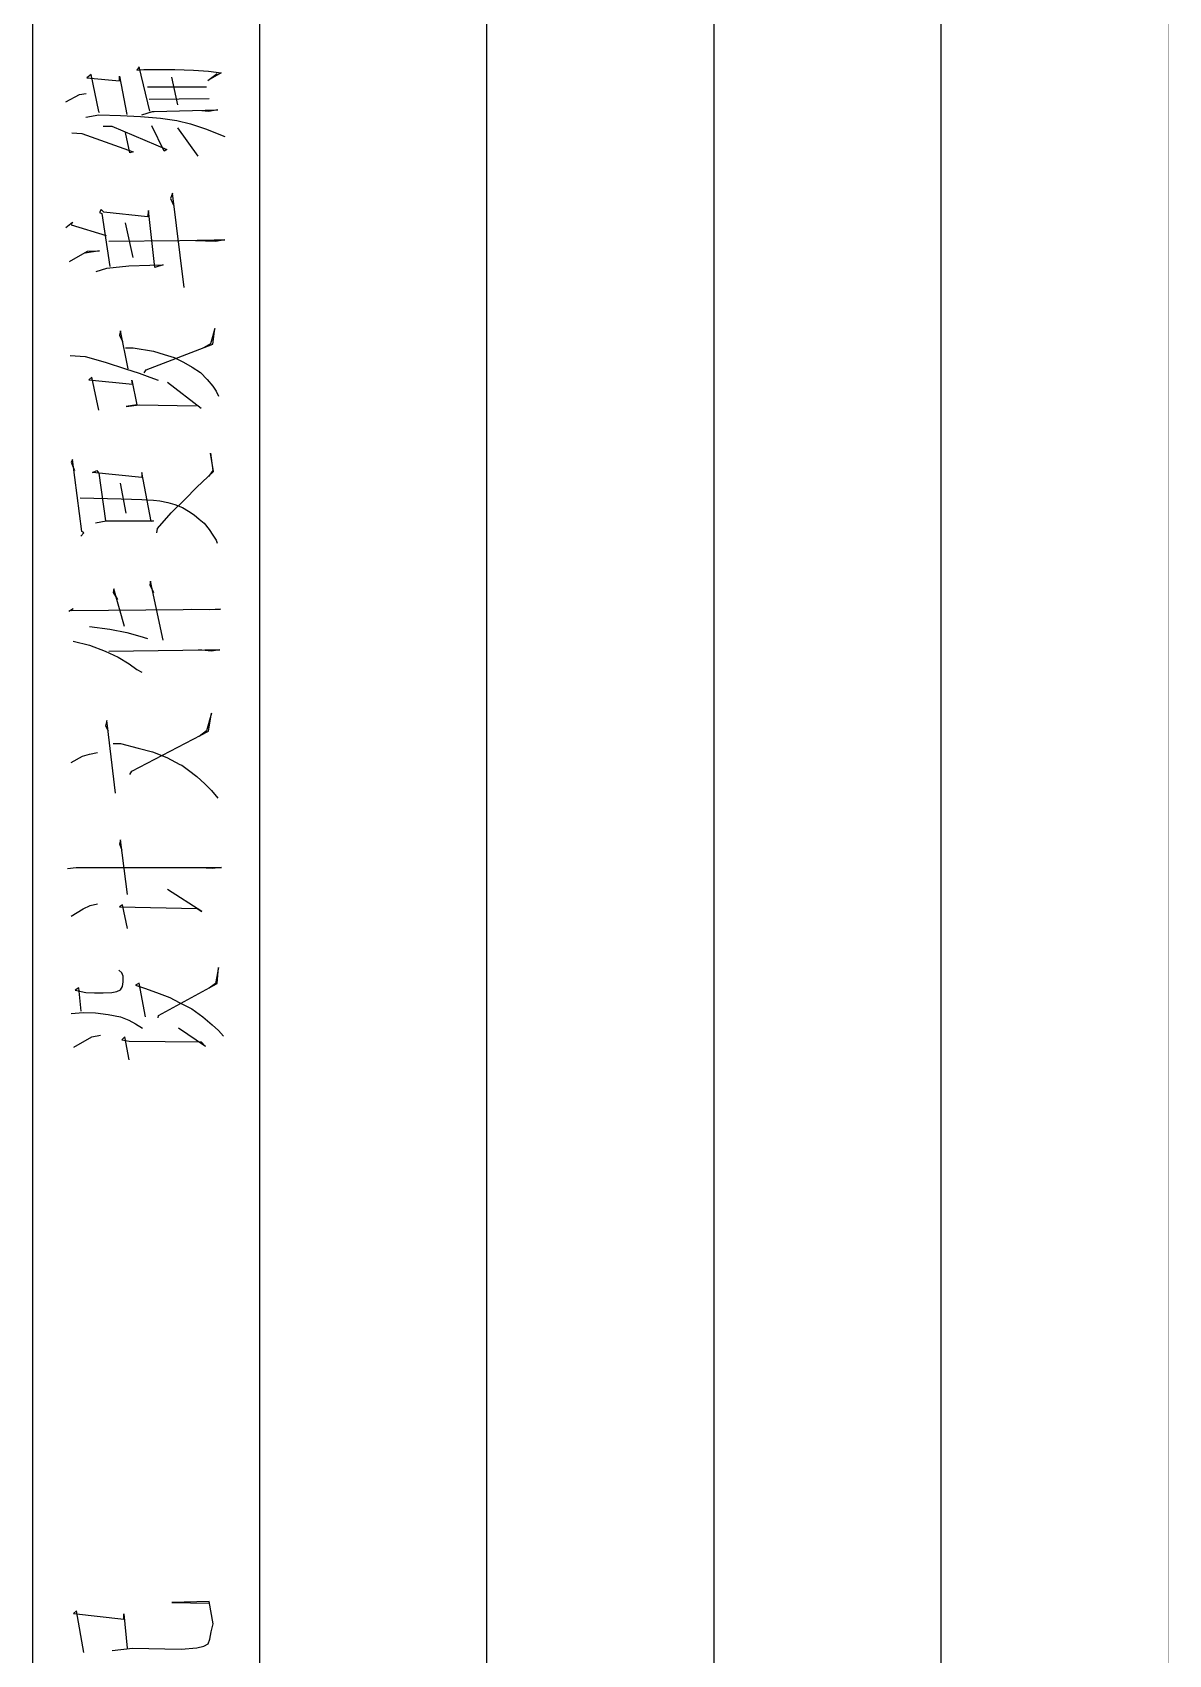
# Model space of a CAD drawing. Extents: x 0 to 8410, y 0 to 11890.
# Drawn here: x 0 to 250, y 900.8 to 1257.8 of the extents above; entities that cross this region are included whole.
import ezdxf

# ---------------------------------------------------------------- set-up
doc = ezdxf.new("R2010")
doc.units = 0
doc.header["$MEASUREMENT"] = 0
for name, color, linetype in [('6', 7, 'Continuous'), ('8', 7, 'Continuous'), ('9', 7, 'Continuous')]:
    doc.layers.add(name, color=color, linetype=linetype)

# ---------------------------------------------------------------- blocks, each defined once
blk = doc.blocks.new('BLKENT714')
at = {"layer": '8', "color": 15, "linetype": 'Continuous'}
blk.add_line((0, 11890), (0, 0), dxfattribs=at)
at = {"layer": '8', "color": 7, "linetype": 'Continuous', "const_width": 0.03}
blk.add_lwpolyline([(250, 11790), (250, 100)], dxfattribs=at)
blk = doc.blocks.new('BLKENT874')
at = {"layer": '9', "color": 1, "linetype": 'Continuous'}
for p, q in [((50, 550), (50, 1750)), ((100, 550), (100, 1750)), ((150, 550), (150, 1750)), ((200, 550), (200, 1750)), ((23.5014, 1250.28), (22.9524, 1249.55)), ((22.9524, 1249.55), (24.4622, 1249.64)), ((25.8347, 1240.49), (23.5014, 1250.28)), ((24.4622, 1249.64), (31.3249, 1249.64)), ((31.3249, 1249.64), (35.4426, 1249.55)), ((12.9328, 1248.54), (11.972, 1247.81)), ((11.972, 1247.81), (19.1093, 1247.17)), ((14.5798, 1240.4), (12.9328, 1248.54)), ((19.1093, 1247.17), (19.1093, 1248.17)), ((19.1093, 1248.17), (20.7563, 1239.76)), ((32.0112, 1241.86), (30.6387, 1247.99)), ((35.4426, 1249.55), (38.7367, 1249.27)), ((41.4818, 1248.91), (38.5995, 1247.26)), ((38.5995, 1247.26), (40.6583, 1248.81)), ((38.7367, 1249.27), (41.4818, 1248.91)), ((7.3053, 1242.59), (10.3249, 1244.15)), ((10.3249, 1244.15), (11.8347, 1244.42)), ((25.2857, 1245.89), (38.3249, 1245.89)), ((25.6975, 1243.14), (38.874, 1243.32)), ((11.6975, 1239.21), (14.5798, 1239.66)), ((14.7171, 1240.12), (14.5798, 1240.4)), ((14.5798, 1239.66), (19.3838, 1239.57)), ((19.3838, 1239.57), (23.7759, 1239.3)), ((23.7759, 1239.3), (28.1681, 1238.93)), ((24.0504, 1239.66), (26.3838, 1240.4)), ((26.3838, 1240.4), (26.7955, 1240.4)), ((26.7955, 1240.4), (40.7955, 1240.76)), ((28.1681, 1238.93), (31.7367, 1238.47)), ((38.7367, 1240.4), (37.2269, 1240.58)), ((40.7955, 1240.76), (38.7367, 1240.4)), ((8.6779, 1235.73), (10.874, 1235.55)), ((10.874, 1235.55), (22.1289, 1231.52)), ((15.5406, 1237.19), (17.4622, 1237.19)), ((17.4622, 1237.19), (29.5406, 1232.07)), ((21.4426, 1231.34), (20.4818, 1235.82)), ((28.9916, 1231.7), (26.2465, 1237.28)), ((31.7367, 1238.47), (34.7563, 1237.74)), ((31.874, 1236.83), (36.4034, 1230.6)), ((34.7563, 1237.74), (38.0504, 1236.64)), ((38.0504, 1236.64), (42.3053, 1234.91)), ((29.5406, 1232.07), (28.9916, 1231.7)), ((22.1289, 1231.52), (21.4426, 1231.34)), ((30.7759, 1222.49), (30.3642, 1221.3)), ((30.3642, 1221.3), (31.0504, 1219.84)), ((33.3838, 1201.72), (30.7759, 1222.49)), ((15.1289, 1218.83), (14.7171, 1218.19)), ((14.7171, 1218.19), (15.2661, 1218.01)), ((15.6779, 1218.28), (15.1289, 1218.83)), ((15.2661, 1218.01), (17.0504, 1206.3)), ((25.2857, 1217.28), (15.6779, 1218.28)), ((25.5602, 1218.65), (25.2857, 1217.28)), ((26.9328, 1206.11), (25.5602, 1218.65)), ((7.3053, 1214.9), (8.8151, 1216.09)), ((8.8151, 1216.09), (8.5406, 1215.45)), ((8.5406, 1215.45), (16.2269, 1213.16)), ((22.1289, 1208.31), (20.4818, 1215.91)), ((16.7759, 1211.88), (32.423, 1212.06)), ((32.423, 1212.06), (39.972, 1212.15)), ((40.2465, 1211.79), (35.8543, 1211.97)), ((39.972, 1212.15), (42.3053, 1212.15)), ((42.3053, 1212.15), (40.2465, 1211.79)), ((8.1289, 1207.4), (12.1092, 1209.68)), ((14.7171, 1209.77), (11.5602, 1209.23)), ((12.1092, 1209.68), (14.7171, 1209.77)), ((14.0308, 1205.2), (16.3642, 1205.93)), ((16.3642, 1205.93), (21.1681, 1206.48)), ((21.1681, 1206.48), (25.8347, 1206.57)), ((25.8347, 1206.57), (28.7171, 1206.66)), ((28.7171, 1206.66), (26.9328, 1206.11)), ((40.1092, 1192.7), (39.1485, 1189.31)), ((39.6975, 1189.22), (40.1092, 1192.7)), ((19.3838, 1192.15), (19.1092, 1191.23)), ((19.1092, 1191.23), (19.7955, 1189.77)), ((21.0308, 1183.82), (19.3838, 1192.15)), ((25.0112, 1183.55), (39.6975, 1189.22)), ((39.1485, 1189.31), (37.6387, 1188.4)), ((8.2661, 1186.75), (11.5602, 1186.47)), ((11.5602, 1186.47), (15.9524, 1185.28)), ((20.4818, 1188.4), (22.1289, 1188.4)), ((22.1289, 1188.4), (26.6583, 1187.66)), ((26.6583, 1187.66), (28.9916, 1186.93)), ((28.9916, 1186.93), (31.1877, 1186.29)), ((31.1877, 1186.29), (33.2465, 1185.28)), ((13.07, 1181.99), (12.3838, 1181.35)), ((14.5798, 1174.67), (13.07, 1181.99)), ((15.9524, 1185.28), (20.4818, 1183.82)), ((20.4818, 1183.82), (23.5014, 1182.81)), ((23.5014, 1182.81), (25.8347, 1181.99)), ((24.5994, 1182.91), (25.0112, 1183.55)), ((25.8347, 1181.99), (27.619, 1181.26)), ((33.2465, 1185.28), (35.1681, 1184.19)), ((35.1681, 1184.19), (36.9524, 1183)), ((36.9524, 1183), (38.4622, 1181.44)), ((12.3838, 1181.35), (21.9916, 1180.43)), ((21.9916, 1180.43), (21.8543, 1181.26)), ((21.8543, 1181.26), (22.9524, 1175.86)), ((37.0896, 1175.04), (29.6779, 1180.8)), ((38.4622, 1181.44), (39.6975, 1179.98)), ((39.6975, 1179.98), (40.3838, 1178.88)), ((40.3838, 1178.88), (40.9328, 1177.78)), ((22.9524, 1175.86), (20.619, 1175.49)), ((20.619, 1175.49), (23.5014, 1175.86)), ((23.5014, 1175.86), (35.9916, 1175.68)), ((39.8347, 1161.16), (39.1485, 1165.19)), ((39.1485, 1165.19), (39.6975, 1161.43)), ((8.8151, 1163.81), (8.5406, 1163.26)), ((8.5406, 1163.26), (9.2269, 1161.43)), ((10.8739, 1147.98), (8.8151, 1163.81)), ((13.2073, 1160.98), (14.1681, 1161.43)), ((24.0504, 1159.88), (13.2073, 1160.98)), ((14.1681, 1161.43), (14.5798, 1160.79)), ((14.5798, 1160.79), (16.0896, 1150.36)), ((26.1092, 1150.18), (24.0504, 1160.98)), ((24.0504, 1160.98), (24.0504, 1159.88)), ((36.1288, 1157.77), (39.8347, 1161.16)), ((39.6975, 1161.43), (38.7367, 1160.06)), ((20.619, 1152.01), (19.3837, 1158.6)), ((33.521, 1155.03), (36.1288, 1157.77)), ((10.4622, 1155.4), (19.521, 1155.21)), ((19.521, 1155.21), (24.0504, 1155.03)), ((24.0504, 1155.03), (26.6583, 1154.85)), ((26.6583, 1154.85), (28.0308, 1154.76)), ((28.0308, 1154.76), (29.8151, 1154.39)), ((29.8151, 1154.39), (31.3249, 1153.93)), ((30.5014, 1152.1), (33.521, 1155.03)), ((31.3249, 1153.93), (32.972, 1153.29)), ((32.972, 1153.29), (34.3445, 1152.47)), ((13.8936, 1149.91), (16.2269, 1150.36)), ((16.2269, 1150.36), (21.7171, 1150.36)), ((21.7171, 1150.36), (26.6583, 1150.36)), ((26.6583, 1150.36), (26.1092, 1150.18)), ((27.4818, 1148.62), (30.5014, 1152.1)), ((34.3445, 1152.47), (35.5798, 1151.64)), ((35.5798, 1151.64), (36.6779, 1150.73)), ((36.6779, 1150.73), (37.7759, 1149.81)), ((37.7759, 1149.81), (38.8739, 1148.44)), ((10.5994, 1146.98), (11.2857, 1147.71)), ((11.2857, 1147.71), (10.8739, 1147.98)), ((27.3445, 1147.71), (27.4818, 1148.62)), ((38.8739, 1148.44), (39.6975, 1147.16)), ((39.6975, 1147.16), (40.3837, 1146.06)), ((40.3837, 1146.06), (40.6583, 1145.42)), ((17.8739, 1135.39), (17.7367, 1134.57)), ((20.2073, 1127.06), (17.8739, 1135.39)), ((25.972, 1137.04), (25.8347, 1136.21)), ((25.8347, 1136.21), (26.6583, 1134.57)), ((28.7171, 1124.04), (25.972, 1137.04)), ((17.7367, 1134.57), (18.6975, 1133.01)), ((7.9916, 1130.45), (8.9524, 1131)), ((8.9524, 1131), (8.5406, 1130.63)), ((8.5406, 1130.63), (41.3445, 1130.91)), ((39.0112, 1130.72), (34.8935, 1130.81)), ((41.3445, 1130.91), (39.0112, 1130.72)), ((12.521, 1127.06), (17.0504, 1126.51)), ((17.0504, 1126.51), (20.7563, 1125.78)), ((20.7563, 1125.78), (23.6386, 1124.96)), ((23.6386, 1124.96), (25.2857, 1124.41)), ((8.9524, 1123.86), (12.521, 1122.94)), ((12.521, 1122.94), (15.9524, 1121.66)), ((15.9524, 1121.66), (18.8347, 1120.29)), ((16.7759, 1121.66), (33.1092, 1121.85)), ((33.1092, 1121.85), (37.9132, 1121.94)), ((39.423, 1121.66), (36.5406, 1121.94)), ((37.9132, 1121.94), (41.2073, 1121.94)), ((41.2073, 1121.94), (39.423, 1121.66)), ((18.8347, 1120.29), (21.3053, 1118.83)), ((21.3053, 1118.83), (22.9524, 1117.64)), ((22.9524, 1117.64), (24.0504, 1117)), ((39.423, 1107.97), (38.3249, 1104.13)), ((38.7367, 1104.04), (39.423, 1107.97)), ((16.3641, 1106.42), (16.0896, 1105.23)), ((16.0896, 1105.23), (16.6386, 1104.13)), ((18.2857, 1090.4), (16.3641, 1106.42)), ((21.8543, 1095.25), (38.7367, 1104.04)), ((38.3249, 1104.13), (36.6779, 1102.85)), ((17.7367, 1101.29), (19.3837, 1101.29)), ((19.3837, 1101.29), (23.2269, 1100.28)), ((23.2269, 1100.28), (26.3837, 1099.46)), ((8.5406, 1097.17), (11.0112, 1098.55)), ((11.0112, 1098.55), (12.521, 1099)), ((12.521, 1099), (14.3053, 1099.37)), ((26.3837, 1099.46), (29.5406, 1098.27)), ((29.5406, 1098.27), (32.423, 1096.72)), ((32.423, 1096.72), (32.8347, 1096.53)), ((32.8347, 1096.53), (34.3445, 1095.43)), ((21.4426, 1094.52), (21.8543, 1095.25)), ((34.3445, 1095.43), (36.1288, 1094.06)), ((36.1288, 1094.06), (37.9132, 1092.42)), ((37.9132, 1092.42), (39.423, 1090.95)), ((39.423, 1090.95), (40.7955, 1089.3)), ((19.3837, 1080.09), (19.1092, 1079.27)), ((19.1092, 1079.27), (19.6582, 1077.81)), ((20.8935, 1068.11), (19.3837, 1080.09)), ((7.7171, 1073.78), (9.6386, 1074.06)), ((9.6386, 1074.06), (41.619, 1074.06)), ((39.5602, 1073.78), (36.8151, 1073.96)), ((41.619, 1074.06), (39.5602, 1073.78)), ((37.2269, 1064.36), (29.6779, 1069.21)), ((8.5406, 1063.35), (11.1484, 1064.91)), ((11.1484, 1064.91), (12.6582, 1065.64)), ((12.6582, 1065.64), (14.3053, 1066)), ((19.7955, 1065.82), (19.1092, 1065.36)), ((19.1092, 1065.36), (36.2661, 1065)), ((20.8935, 1060.6), (19.7955, 1065.82)), ((36.2661, 1065), (37.2269, 1064.36)), ((19.6582, 1050.85), (18.972, 1051.4)), ((19.9328, 1050.11), (19.6582, 1050.85)), ((19.9328, 1048.83), (19.9328, 1050.11)), ((40.9328, 1052.04), (40.2465, 1048.47)), ((40.6582, 1048.47), (40.9328, 1052.04)), ((10.1877, 1047.55), (9.3641, 1047)), ((9.3641, 1047), (11.6975, 1046.55)), ((10.7367, 1042.43), (10.1877, 1047.55)), ((11.6975, 1046.55), (13.619, 1046.45)), ((13.619, 1046.45), (15.5406, 1046.45)), ((15.5406, 1046.45), (17.4622, 1046.55)), ((17.4622, 1046.55), (18.5602, 1046.73)), ((18.5602, 1046.73), (19.3837, 1047.09)), ((19.3837, 1047.09), (19.7955, 1047.83)), ((19.7955, 1047.83), (19.9328, 1048.83)), ((23.5014, 1048.56), (22.6778, 1048.1)), ((22.6778, 1048.1), (24.8739, 1047.37)), ((24.8739, 1041.15), (23.5014, 1048.56)), ((24.8739, 1047.37), (27.8935, 1046.27)), ((27.7563, 1041.42), (40.6582, 1048.47)), ((27.8935, 1046.27), (30.2269, 1045.45)), ((40.2465, 1048.47), (38.8739, 1047.46)), ((30.2269, 1045.45), (32.2857, 1044.35)), ((32.2857, 1044.35), (35.0308, 1042.89)), ((35.0308, 1042.89), (37.5014, 1041.15)), ((8.5406, 1041.88), (11.1484, 1042.15)), ((11.1484, 1042.15), (13.8935, 1042.06)), ((13.8935, 1042.06), (16.6386, 1041.7)), ((16.6386, 1041.7), (19.3837, 1041.15)), ((19.3837, 1041.15), (21.168, 1040.42)), ((21.168, 1040.42), (22.6778, 1039.59)), ((22.6778, 1039.59), (24.1877, 1038.68)), ((27.619, 1040.96), (27.7563, 1041.42)), ((37.5014, 1041.15), (39.5602, 1039.41)), ((39.5602, 1039.41), (40.9328, 1038.13)), ((9.0896, 1034.47), (13.07, 1036.75)), ((13.07, 1036.75), (14.9916, 1037.12)), ((20.3445, 1036.75), (19.6582, 1036.11)), ((19.6582, 1036.11), (21.3053, 1035.84)), ((21.3053, 1031.72), (20.3445, 1036.75)), ((21.3053, 1035.84), (37.0896, 1035.66)), ((38.0504, 1034.65), (32.1484, 1038.68)), ((37.0896, 1035.66), (38.0504, 1034.65)), ((40.9328, 1038.13), (42.0308, 1036.94)), ((38.9125, 912.506), (30.6772, 912.232)), ((30.6772, 912.232), (38.9125, 912.14)), ((39.736, 907.565), (38.9125, 912.506)), ((9.6772, 910.402), (8.9909, 909.853)), ((8.9909, 909.853), (20.1086, 908.571)), ((11.3242, 901.251), (9.6772, 910.402)), ((20.1086, 908.571), (20.1086, 909.761)), ((20.1086, 909.761), (20.7948, 902.166)), ((39.3242, 905.826), (39.736, 907.565)), ((38.638, 903.173), (39.0497, 904.179)), ((39.0497, 904.179), (39.3242, 905.826)), ((17.5007, 901.709), (22.0301, 902.166)), ((22.0301, 902.166), (32.736, 901.983)), ((32.736, 901.983), (36.1674, 902.258)), ((36.1674, 902.258), (37.6772, 902.624)), ((37.6772, 902.624), (38.638, 903.173))]:
    blk.add_line(p, q, dxfattribs=at)
at = {"layer": '9', "color": 7, "linetype": 'Continuous', "const_width": 0.03}
blk.add_lwpolyline([(250, 950), (0, 950)], dxfattribs=at)
blk = doc.blocks.new('BLKENT800')
at = {"layer": '9'}
blk.add_blockref('BLKENT874', (0, 0), dxfattribs=at)

msp = doc.modelspace()

# ---------------------------------------------------------------- block references
at = {"layer": '6'}
for name in ['BLKENT714', 'BLKENT800']:
    msp.add_blockref(name, (0, 0), dxfattribs=at)

doc.saveas('drawing.dxf')
